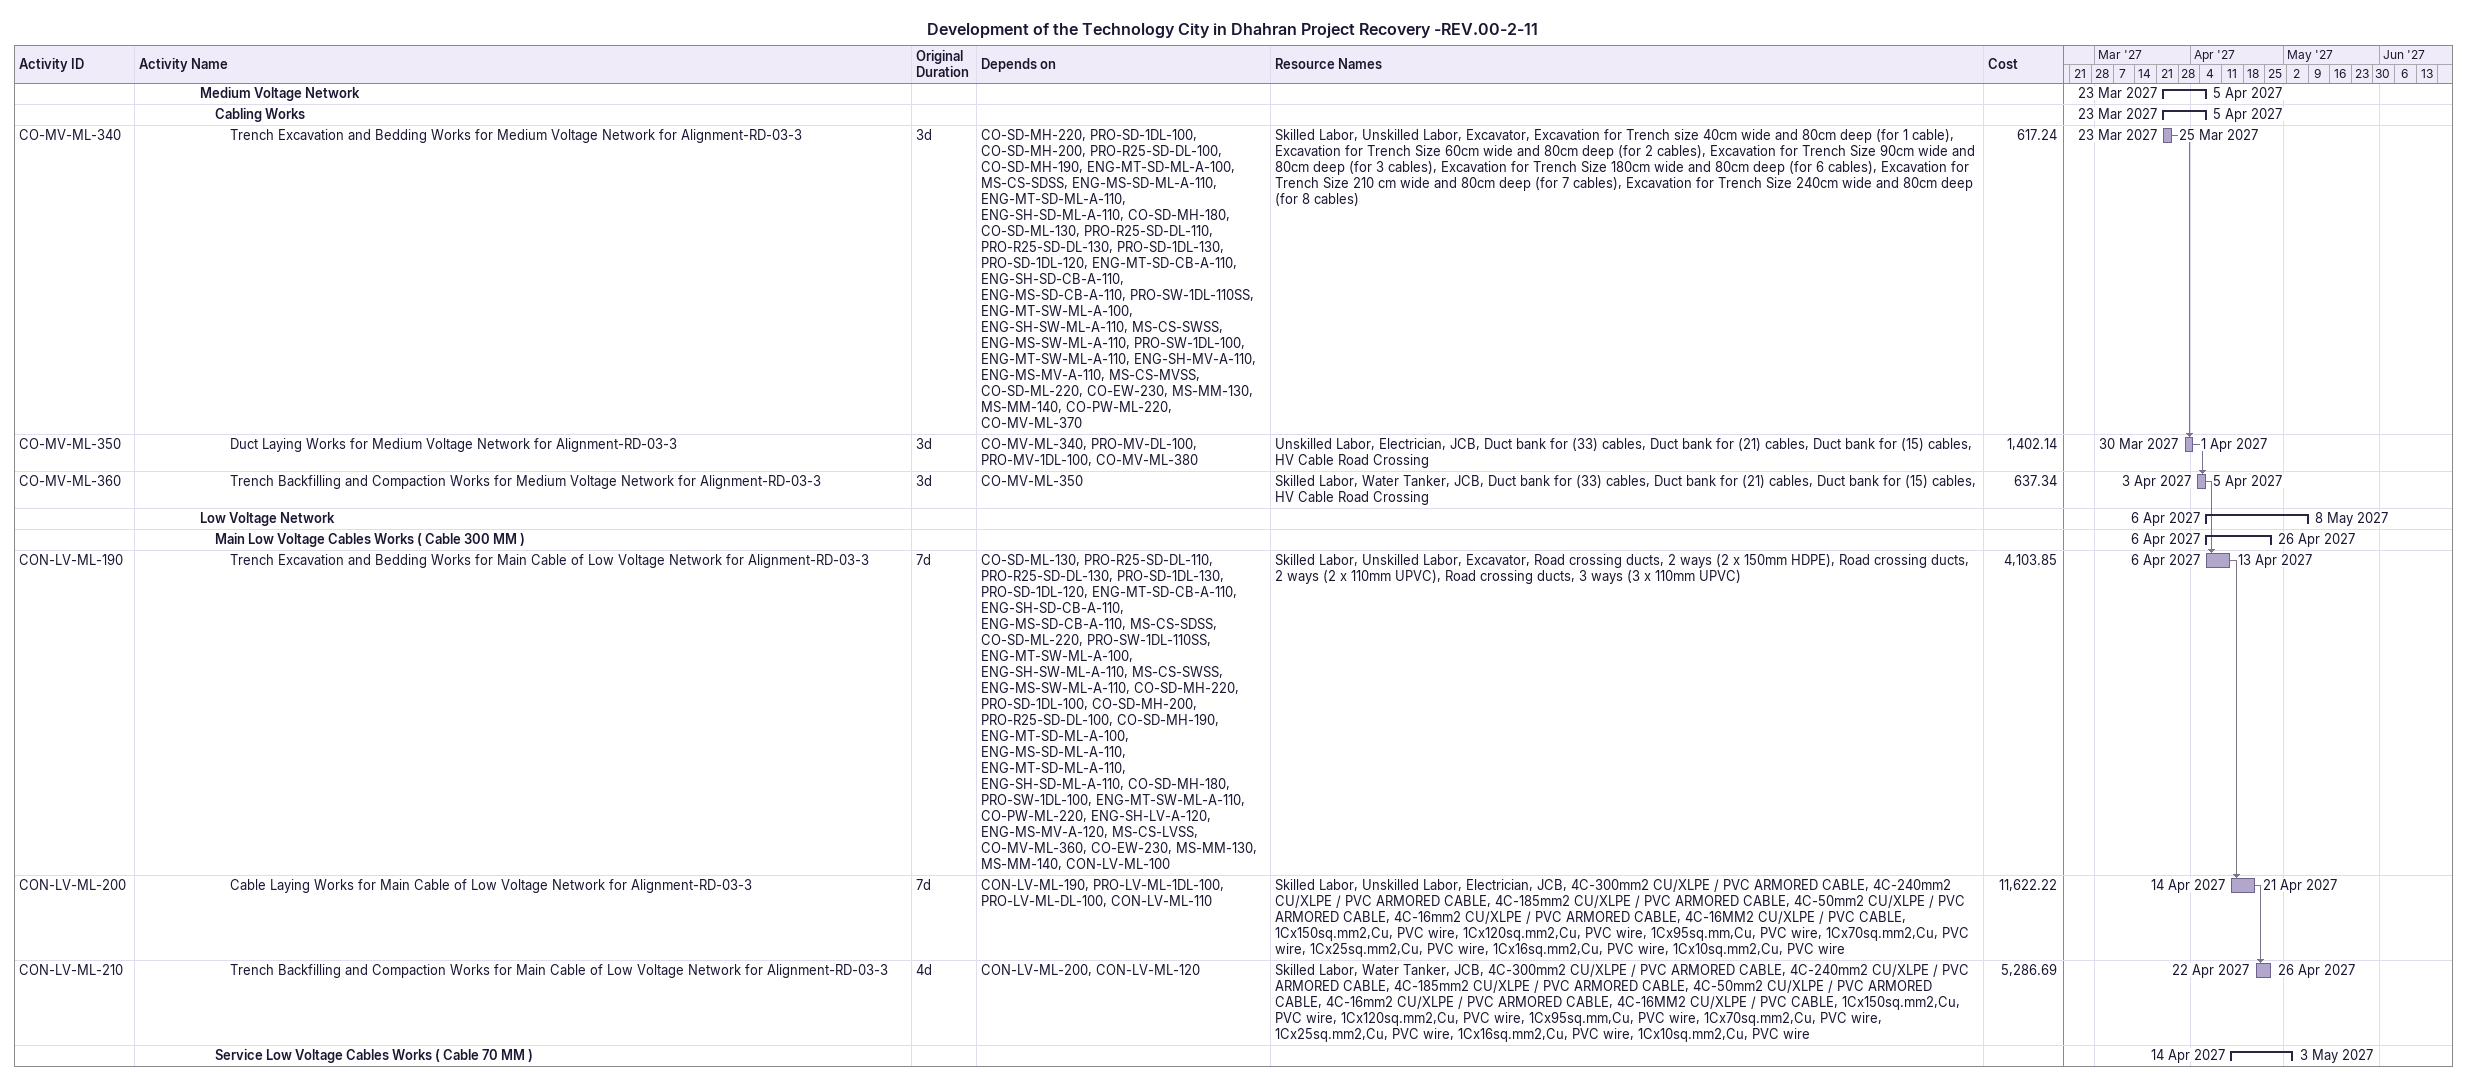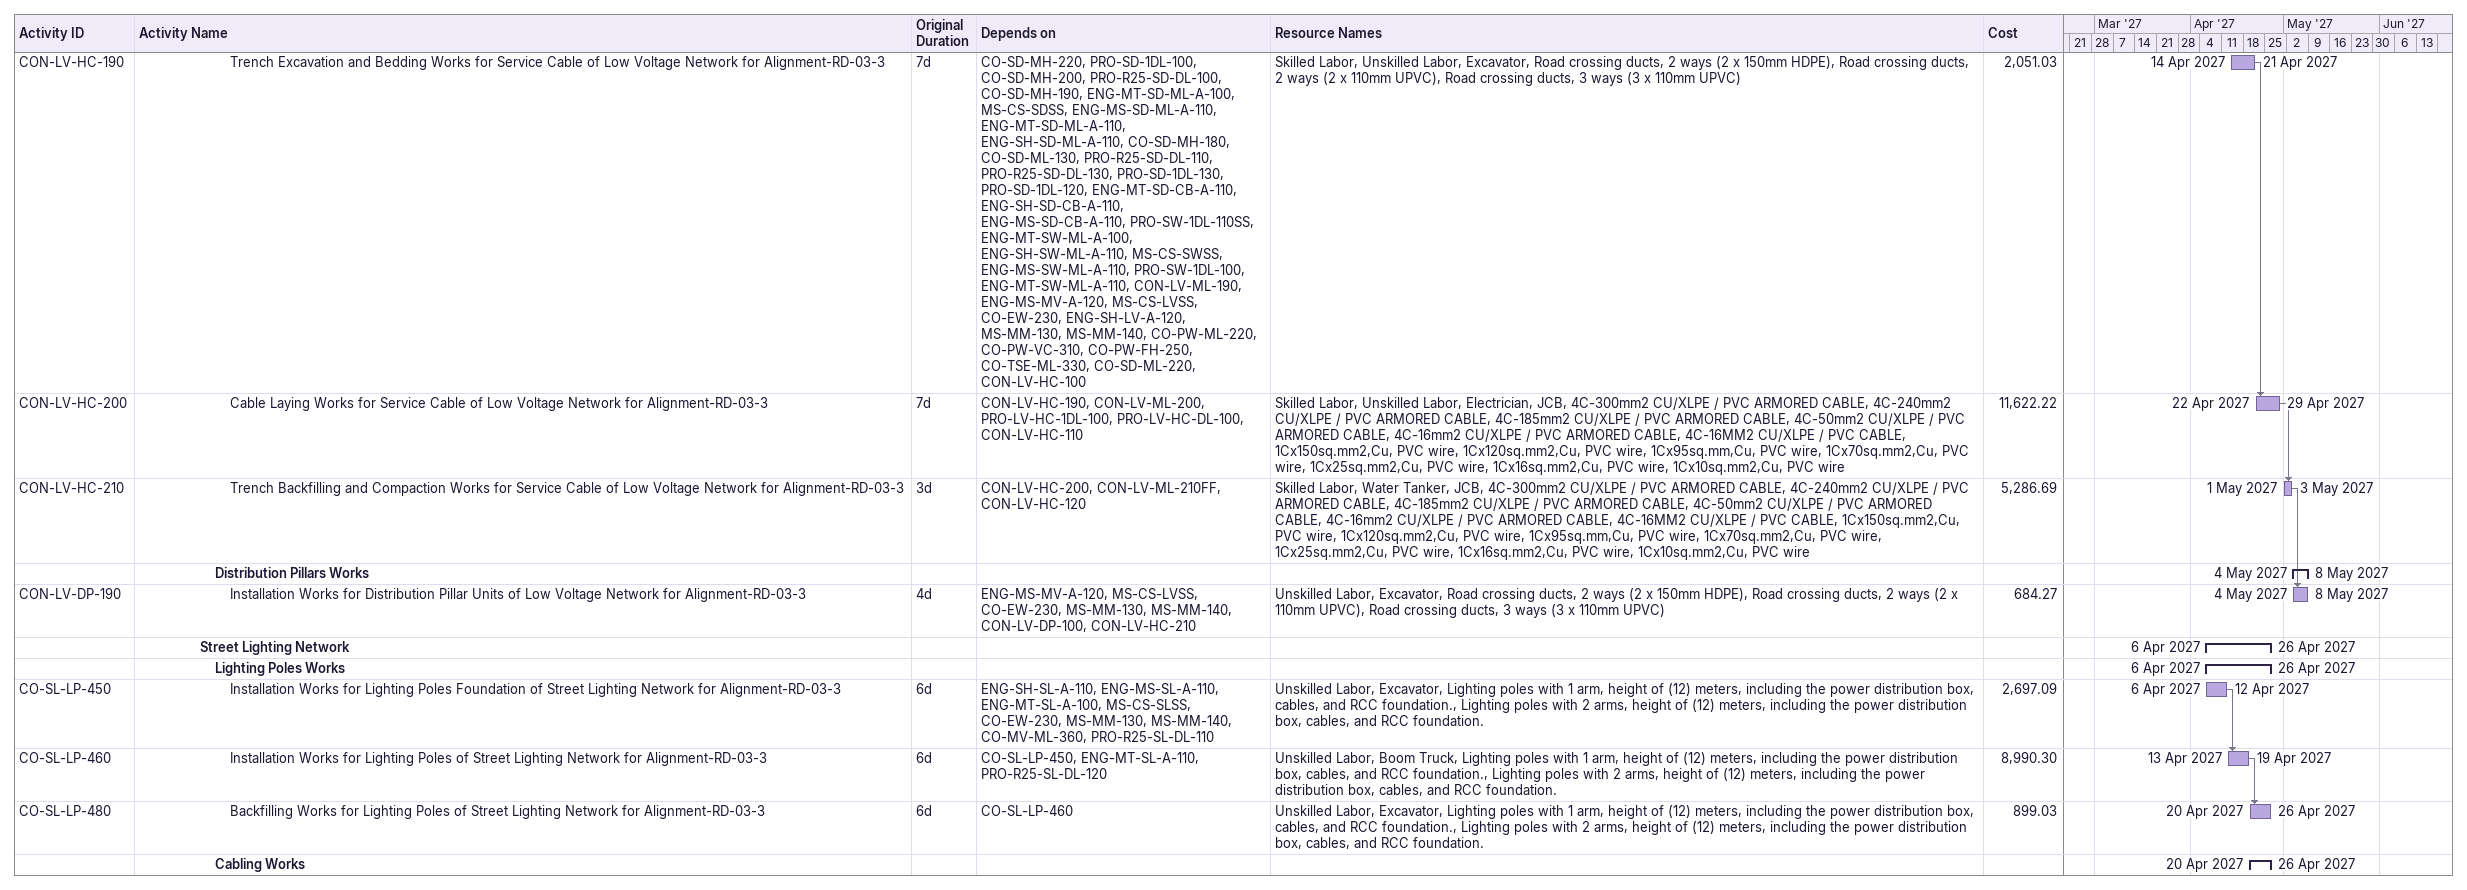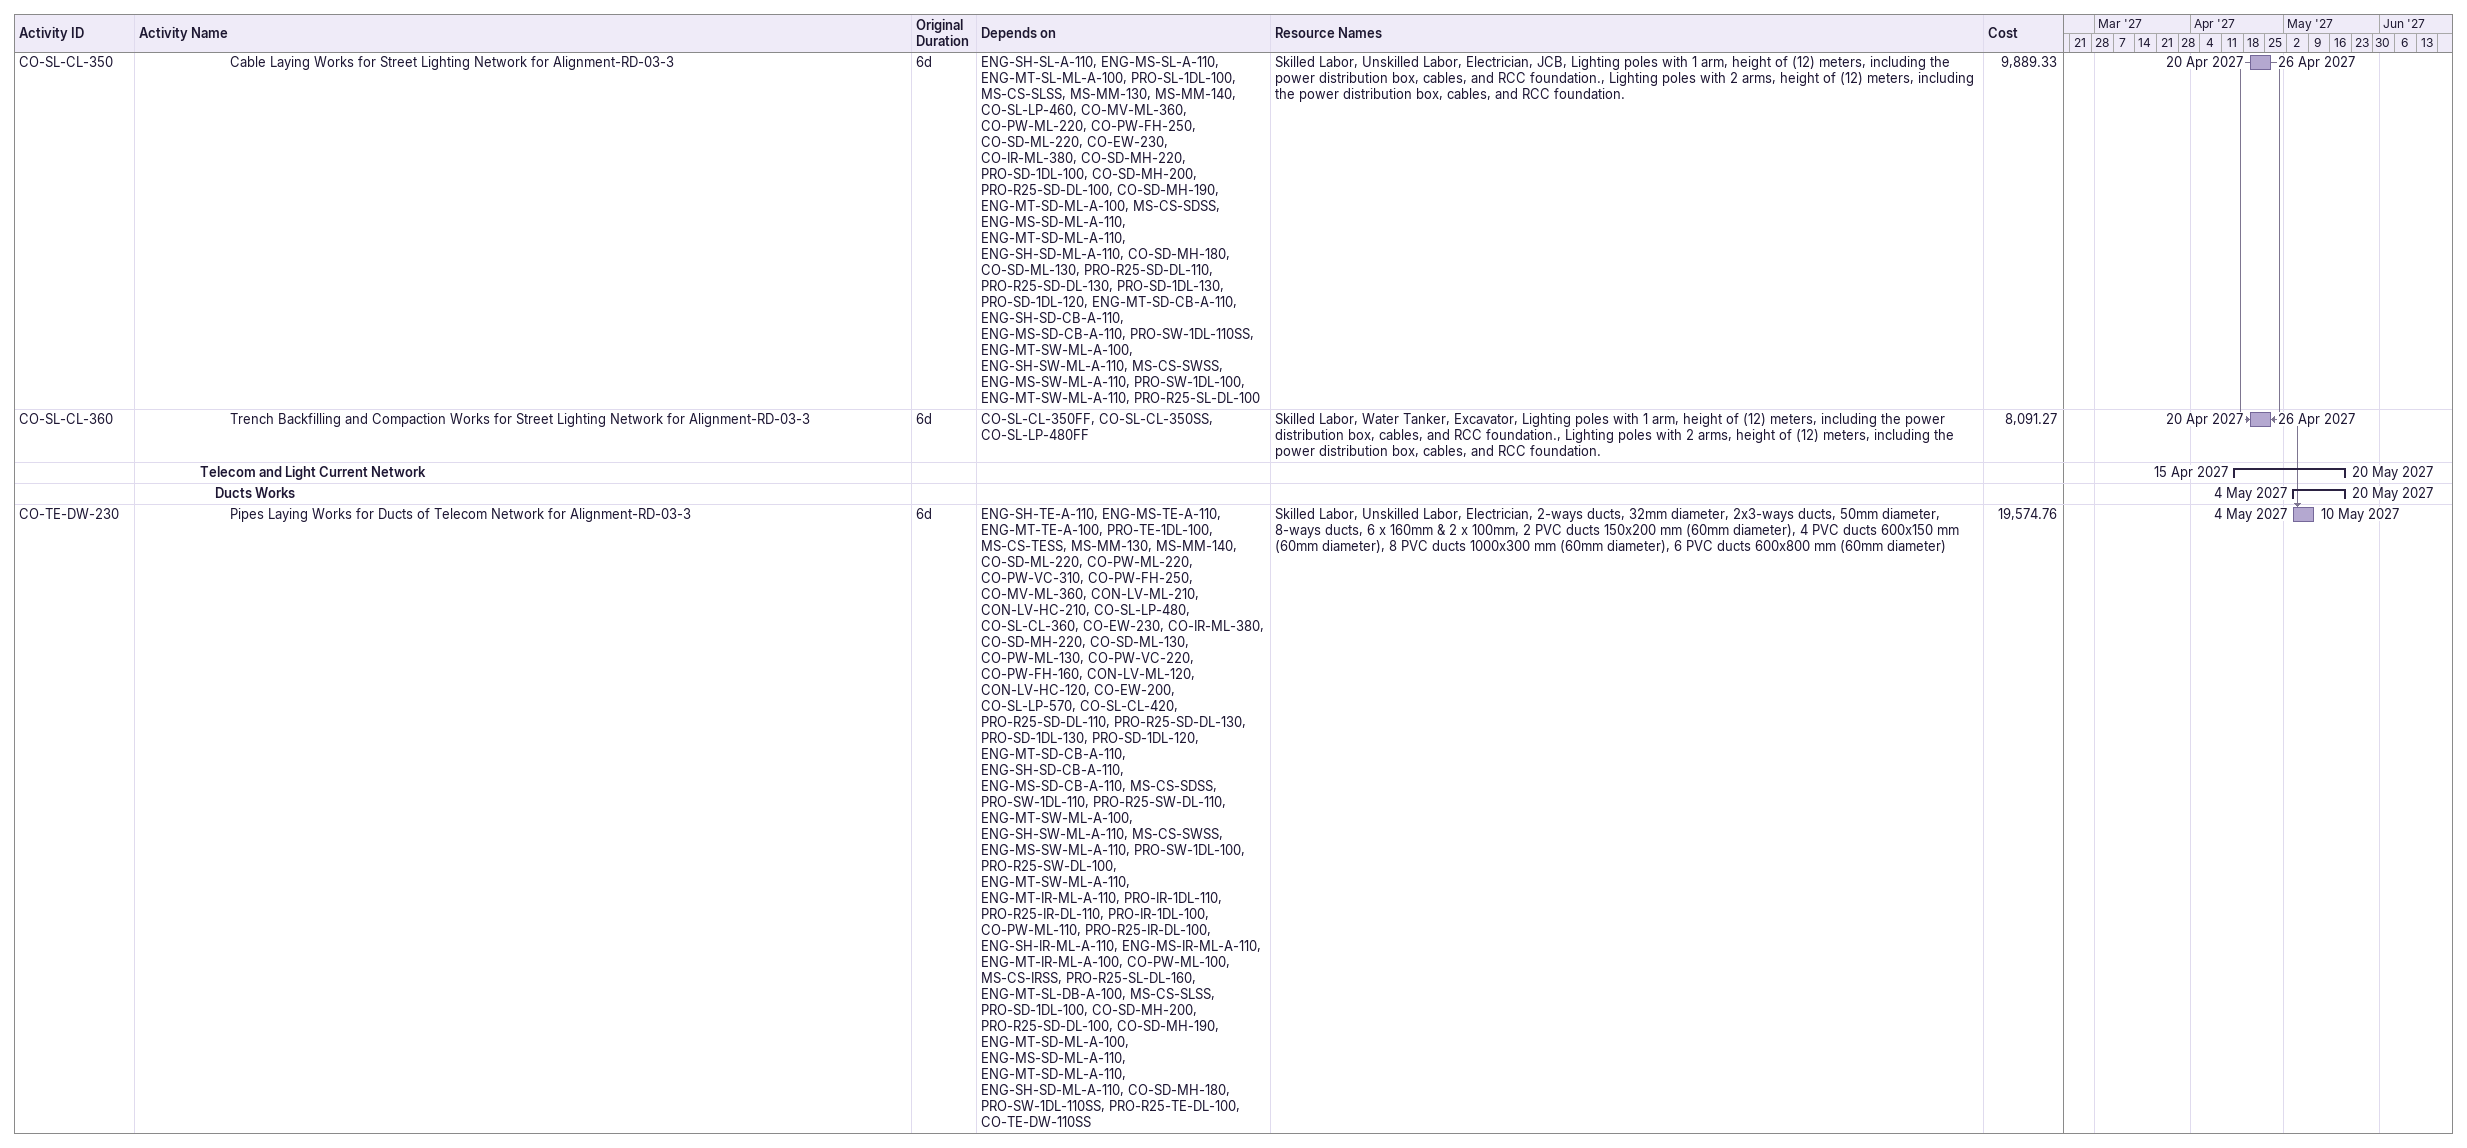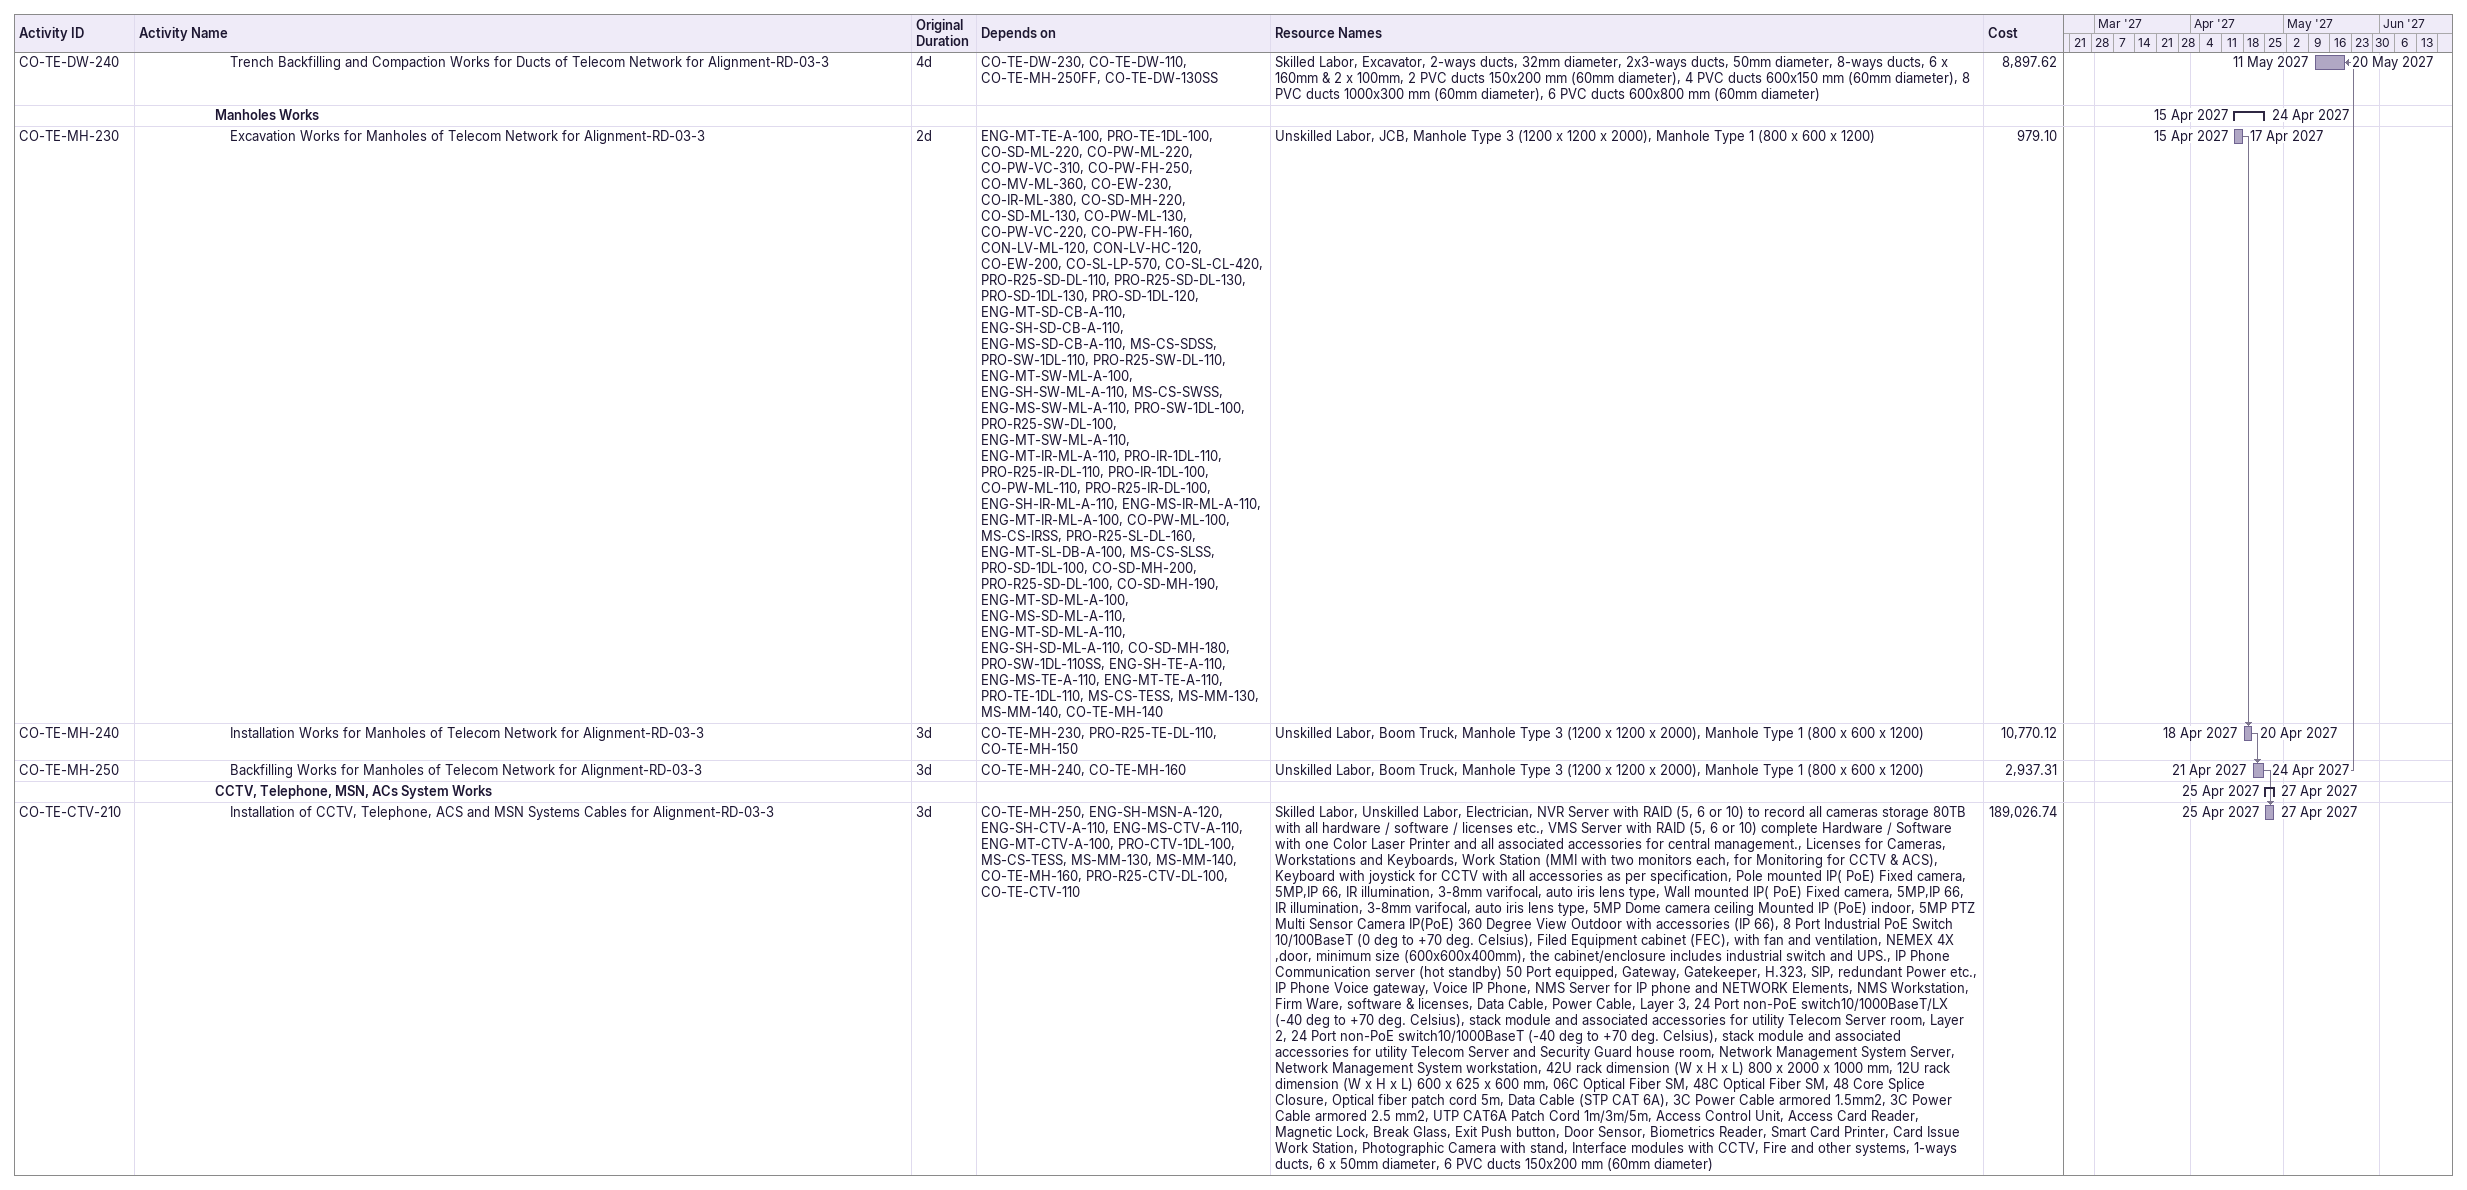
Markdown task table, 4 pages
Development of the Technology City in Dhahran Project Recovery -REV.00-2-11

| ID | Level | Task | Original duration | Start | Finish | Predecessors | Resources | Cost |
|---|---|---|---|---|---|---|---|---|
|  | 5 | **Medium Voltage Network** |  | 2027-03-23 | 2027-04-05 |  |  |  |
|  | 6 | **Cabling Works** |  | 2027-03-23 | 2027-04-05 |  |  |  |
| CO-MV-ML-340 | 7 | Trench Excavation and Bedding Works for Medium Voltage Network for Alignment-RD-03-3 | 3d | 2027-03-23 | 2027-03-25 | CO-SD-MH-220, PRO-SD-1DL-100, CO-SD-MH-200, PRO-R25-SD-DL-100, CO-SD-MH-190, ENG-MT-SD-ML-A-100, MS-CS-SDSS, ENG-MS-SD-ML-A-110, ENG-MT-SD-ML-A-110, ENG-SH-SD-ML-A-110, CO-SD-MH-180, CO-SD-ML-130, PRO-R25-SD-DL-110, PRO-R25-SD-DL-130, PRO-SD-1DL-130, PRO-SD-1DL-120, ENG-MT-SD-CB-A-110, ENG-SH-SD-CB-A-110, ENG-MS-SD-CB-A-110, PRO-SW-1DL-110SS, ENG-MT-SW-ML-A-100, ENG-SH-SW-ML-A-110, MS-CS-SWSS, ENG-MS-SW-ML-A-110, PRO-SW-1DL-100, ENG-MT-SW-ML-A-110, ENG-SH-MV-A-110, ENG-MS-MV-A-110, MS-CS-MVSS, CO-SD-ML-220, CO-EW-230, MS-MM-130, MS-MM-140, CO-PW-ML-220, CO-MV-ML-370 | Skilled Labor, Unskilled Labor, Excavator, Excavation for Trench size 40cm wide and 80cm deep (for 1 cable), Excavation for Trench Size 60cm wide and 80cm deep (for 2 cables), Excavation for Trench Size 90cm wide and 80cm deep (for 3 cables), Excavation for Trench Size 180cm wide and 80cm deep (for 6 cables), Excavation for Trench Size 210 cm wide and 80cm deep (for 7 cables), Excavation for Trench Size 240cm wide and 80cm deep (for 8 cables) | 617.24 |
| CO-MV-ML-350 | 7 | Duct Laying Works for Medium Voltage Network for Alignment-RD-03-3 | 3d | 2027-03-30 | 2027-04-01 | CO-MV-ML-340, PRO-MV-DL-100, PRO-MV-1DL-100, CO-MV-ML-380 | Unskilled Labor, Electrician, JCB, Duct bank for (33) cables, Duct bank for (21) cables, Duct bank for (15) cables, HV Cable Road Crossing | 1402.14 |
| CO-MV-ML-360 | 7 | Trench Backfilling and Compaction Works for Medium Voltage Network for Alignment-RD-03-3 | 3d | 2027-04-03 | 2027-04-05 | CO-MV-ML-350 | Skilled Labor, Water Tanker, JCB, Duct bank for (33) cables, Duct bank for (21) cables, Duct bank for (15) cables, HV Cable Road Crossing | 637.34 |
|  | 5 | **Low Voltage Network** |  | 2027-04-06 | 2027-05-08 |  |  |  |
|  | 6 | **Main Low Voltage Cables Works ( Cable 300 MM )** |  | 2027-04-06 | 2027-04-26 |  |  |  |
| CON-LV-ML-190 | 7 | Trench Excavation and Bedding Works for Main Cable of Low Voltage Network for Alignment-RD-03-3 | 7d | 2027-04-06 | 2027-04-13 | CO-SD-ML-130, PRO-R25-SD-DL-110, PRO-R25-SD-DL-130, PRO-SD-1DL-130, PRO-SD-1DL-120, ENG-MT-SD-CB-A-110, ENG-SH-SD-CB-A-110, ENG-MS-SD-CB-A-110, MS-CS-SDSS, CO-SD-ML-220, PRO-SW-1DL-110SS, ENG-MT-SW-ML-A-100, ENG-SH-SW-ML-A-110, MS-CS-SWSS, ENG-MS-SW-ML-A-110, CO-SD-MH-220, PRO-SD-1DL-100, CO-SD-MH-200, PRO-R25-SD-DL-100, CO-SD-MH-190, ENG-MT-SD-ML-A-100, ENG-MS-SD-ML-A-110, ENG-MT-SD-ML-A-110, ENG-SH-SD-ML-A-110, CO-SD-MH-180, PRO-SW-1DL-100, ENG-MT-SW-ML-A-110, CO-PW-ML-220, ENG-SH-LV-A-120, ENG-MS-MV-A-120, MS-CS-LVSS, CO-MV-ML-360, CO-EW-230, MS-MM-130, MS-MM-140, CON-LV-ML-100 | Skilled Labor, Unskilled Labor, Excavator, Road crossing ducts, 2 ways (2 x 150mm HDPE), Road crossing ducts, 2 ways (2 x 110mm UPVC), Road crossing ducts, 3 ways (3 x 110mm UPVC) | 4103.85 |
| CON-LV-ML-200 | 7 | Cable Laying Works for Main Cable of Low Voltage Network for Alignment-RD-03-3 | 7d | 2027-04-14 | 2027-04-21 | CON-LV-ML-190, PRO-LV-ML-1DL-100, PRO-LV-ML-DL-100, CON-LV-ML-110 | Skilled Labor, Unskilled Labor, Electrician, JCB, 4C-300mm2 CU/XLPE / PVC ARMORED CABLE, 4C-240mm2 CU/XLPE / PVC ARMORED CABLE, 4C-185mm2 CU/XLPE / PVC ARMORED CABLE, 4C-50mm2 CU/XLPE / PVC ARMORED CABLE, 4C-16mm2 CU/XLPE / PVC ARMORED CABLE, 4C-16MM2 CU/XLPE / PVC CABLE, 1Cx150sq.mm2,Cu, PVC wire, 1Cx120sq.mm2,Cu, PVC wire, 1Cx95sq.mm,Cu, PVC wire, 1Cx70sq.mm2,Cu, PVC wire, 1Cx25sq.mm2,Cu, PVC wire, 1Cx16sq.mm2,Cu, PVC wire, 1Cx10sq.mm2,Cu, PVC wire | 11622.22 |
| CON-LV-ML-210 | 7 | Trench Backfilling and Compaction Works for Main Cable of Low Voltage Network for Alignment-RD-03-3 | 4d | 2027-04-22 | 2027-04-26 | CON-LV-ML-200, CON-LV-ML-120 | Skilled Labor, Water Tanker, JCB, 4C-300mm2 CU/XLPE / PVC ARMORED CABLE, 4C-240mm2 CU/XLPE / PVC ARMORED CABLE, 4C-185mm2 CU/XLPE / PVC ARMORED CABLE, 4C-50mm2 CU/XLPE / PVC ARMORED CABLE, 4C-16mm2 CU/XLPE / PVC ARMORED CABLE, 4C-16MM2 CU/XLPE / PVC CABLE, 1Cx150sq.mm2,Cu, PVC wire, 1Cx120sq.mm2,Cu, PVC wire, 1Cx95sq.mm,Cu, PVC wire, 1Cx70sq.mm2,Cu, PVC wire, 1Cx25sq.mm2,Cu, PVC wire, 1Cx16sq.mm2,Cu, PVC wire, 1Cx10sq.mm2,Cu, PVC wire | 5286.69 |
|  | 6 | **Service Low Voltage Cables Works ( Cable 70 MM )** |  | 2027-04-14 | 2027-05-03 |  |  |  |
| CON-LV-HC-190 | 7 | Trench Excavation and Bedding Works for Service Cable of Low Voltage Network for Alignment-RD-03-3 | 7d | 2027-04-14 | 2027-04-21 | CO-SD-MH-220, PRO-SD-1DL-100, CO-SD-MH-200, PRO-R25-SD-DL-100, CO-SD-MH-190, ENG-MT-SD-ML-A-100, MS-CS-SDSS, ENG-MS-SD-ML-A-110, ENG-MT-SD-ML-A-110, ENG-SH-SD-ML-A-110, CO-SD-MH-180, CO-SD-ML-130, PRO-R25-SD-DL-110, PRO-R25-SD-DL-130, PRO-SD-1DL-130, PRO-SD-1DL-120, ENG-MT-SD-CB-A-110, ENG-SH-SD-CB-A-110, ENG-MS-SD-CB-A-110, PRO-SW-1DL-110SS, ENG-MT-SW-ML-A-100, ENG-SH-SW-ML-A-110, MS-CS-SWSS, ENG-MS-SW-ML-A-110, PRO-SW-1DL-100, ENG-MT-SW-ML-A-110, CON-LV-ML-190, ENG-MS-MV-A-120, MS-CS-LVSS, CO-EW-230, ENG-SH-LV-A-120, MS-MM-130, MS-MM-140, CO-PW-ML-220, CO-PW-VC-310, CO-PW-FH-250, CO-TSE-ML-330, CO-SD-ML-220, CON-LV-HC-100 | Skilled Labor, Unskilled Labor, Excavator, Road crossing ducts, 2 ways (2 x 150mm HDPE), Road crossing ducts, 2 ways (2 x 110mm UPVC), Road crossing ducts, 3 ways (3 x 110mm UPVC) | 2051.03 |
| CON-LV-HC-200 | 7 | Cable Laying Works for Service Cable of Low Voltage Network for Alignment-RD-03-3 | 7d | 2027-04-22 | 2027-04-29 | CON-LV-HC-190, CON-LV-ML-200, PRO-LV-HC-1DL-100, PRO-LV-HC-DL-100, CON-LV-HC-110 | Skilled Labor, Unskilled Labor, Electrician, JCB, 4C-300mm2 CU/XLPE / PVC ARMORED CABLE, 4C-240mm2 CU/XLPE / PVC ARMORED CABLE, 4C-185mm2 CU/XLPE / PVC ARMORED CABLE, 4C-50mm2 CU/XLPE / PVC ARMORED CABLE, 4C-16mm2 CU/XLPE / PVC ARMORED CABLE, 4C-16MM2 CU/XLPE / PVC CABLE, 1Cx150sq.mm2,Cu, PVC wire, 1Cx120sq.mm2,Cu, PVC wire, 1Cx95sq.mm,Cu, PVC wire, 1Cx70sq.mm2,Cu, PVC wire, 1Cx25sq.mm2,Cu, PVC wire, 1Cx16sq.mm2,Cu, PVC wire, 1Cx10sq.mm2,Cu, PVC wire | 11622.22 |
| CON-LV-HC-210 | 7 | Trench Backfilling and Compaction Works for Service Cable of Low Voltage Network for Alignment-RD-03-3 | 3d | 2027-05-01 | 2027-05-03 | CON-LV-HC-200, CON-LV-ML-210FF, CON-LV-HC-120 | Skilled Labor, Water Tanker, JCB, 4C-300mm2 CU/XLPE / PVC ARMORED CABLE, 4C-240mm2 CU/XLPE / PVC ARMORED CABLE, 4C-185mm2 CU/XLPE / PVC ARMORED CABLE, 4C-50mm2 CU/XLPE / PVC ARMORED CABLE, 4C-16mm2 CU/XLPE / PVC ARMORED CABLE, 4C-16MM2 CU/XLPE / PVC CABLE, 1Cx150sq.mm2,Cu, PVC wire, 1Cx120sq.mm2,Cu, PVC wire, 1Cx95sq.mm,Cu, PVC wire, 1Cx70sq.mm2,Cu, PVC wire, 1Cx25sq.mm2,Cu, PVC wire, 1Cx16sq.mm2,Cu, PVC wire, 1Cx10sq.mm2,Cu, PVC wire | 5286.69 |
|  | 6 | **Distribution Pillars Works** |  | 2027-05-04 | 2027-05-08 |  |  |  |
| CON-LV-DP-190 | 7 | Installation Works for Distribution Pillar Units of Low Voltage Network for Alignment-RD-03-3 | 4d | 2027-05-04 | 2027-05-08 | ENG-MS-MV-A-120, MS-CS-LVSS, CO-EW-230, MS-MM-130, MS-MM-140, CON-LV-DP-100, CON-LV-HC-210 | Unskilled Labor, Excavator, Road crossing ducts, 2 ways (2 x 150mm HDPE), Road crossing ducts, 2 ways (2 x 110mm UPVC), Road crossing ducts, 3 ways (3 x 110mm UPVC) | 684.27 |
|  | 5 | **Street Lighting Network** |  | 2027-04-06 | 2027-04-26 |  |  |  |
|  | 6 | **Lighting Poles Works** |  | 2027-04-06 | 2027-04-26 |  |  |  |
| CO-SL-LP-450 | 7 | Installation Works for Lighting Poles Foundation of Street Lighting Network for Alignment-RD-03-3 | 6d | 2027-04-06 | 2027-04-12 | ENG-SH-SL-A-110, ENG-MS-SL-A-110, ENG-MT-SL-A-100, MS-CS-SLSS, CO-EW-230, MS-MM-130, MS-MM-140, CO-MV-ML-360, PRO-R25-SL-DL-110 | Unskilled Labor, Excavator, Lighting poles with 1 arm, height of (12) meters, including the power distribution box, cables, and RCC foundation., Lighting poles with 2 arms, height of (12) meters, including the power distribution box, cables, and RCC foundation. | 2697.09 |
| CO-SL-LP-460 | 7 | Installation Works for Lighting Poles of Street Lighting Network for Alignment-RD-03-3 | 6d | 2027-04-13 | 2027-04-19 | CO-SL-LP-450, ENG-MT-SL-A-110, PRO-R25-SL-DL-120 | Unskilled Labor, Boom Truck, Lighting poles with 1 arm, height of (12) meters, including the power distribution box, cables, and RCC foundation., Lighting poles with 2 arms, height of (12) meters, including the power distribution box, cables, and RCC foundation. | 8990.30 |
| CO-SL-LP-480 | 7 | Backfilling Works for Lighting Poles of Street Lighting Network for Alignment-RD-03-3 | 6d | 2027-04-20 | 2027-04-26 | CO-SL-LP-460 | Unskilled Labor, Excavator, Lighting poles with 1 arm, height of (12) meters, including the power distribution box, cables, and RCC foundation., Lighting poles with 2 arms, height of (12) meters, including the power distribution box, cables, and RCC foundation. | 899.03 |
|  | 6 | **Cabling Works** |  | 2027-04-20 | 2027-04-26 |  |  |  |
| CO-SL-CL-350 | 7 | Cable Laying Works for Street Lighting Network for Alignment-RD-03-3 | 6d | 2027-04-20 | 2027-04-26 | ENG-SH-SL-A-110, ENG-MS-SL-A-110, ENG-MT-SL-ML-A-100, PRO-SL-1DL-100, MS-CS-SLSS, MS-MM-130, MS-MM-140, CO-SL-LP-460, CO-MV-ML-360, CO-PW-ML-220, CO-PW-FH-250, CO-SD-ML-220, CO-EW-230, CO-IR-ML-380, CO-SD-MH-220, PRO-SD-1DL-100, CO-SD-MH-200, PRO-R25-SD-DL-100, CO-SD-MH-190, ENG-MT-SD-ML-A-100, MS-CS-SDSS, ENG-MS-SD-ML-A-110, ENG-MT-SD-ML-A-110, ENG-SH-SD-ML-A-110, CO-SD-MH-180, CO-SD-ML-130, PRO-R25-SD-DL-110, PRO-R25-SD-DL-130, PRO-SD-1DL-130, PRO-SD-1DL-120, ENG-MT-SD-CB-A-110, ENG-SH-SD-CB-A-110, ENG-MS-SD-CB-A-110, PRO-SW-1DL-110SS, ENG-MT-SW-ML-A-100, ENG-SH-SW-ML-A-110, MS-CS-SWSS, ENG-MS-SW-ML-A-110, PRO-SW-1DL-100, ENG-MT-SW-ML-A-110, PRO-R25-SL-DL-100 | Skilled Labor, Unskilled Labor, Electrician, JCB, Lighting poles with 1 arm, height of (12) meters, including the power distribution box, cables, and RCC foundation., Lighting poles with 2 arms, height of (12) meters, including the power distribution box, cables, and RCC foundation. | 9889.33 |
| CO-SL-CL-360 | 7 | Trench Backfilling and Compaction Works for Street Lighting Network for Alignment-RD-03-3 | 6d | 2027-04-20 | 2027-04-26 | CO-SL-CL-350FF, CO-SL-CL-350SS, CO-SL-LP-480FF | Skilled Labor, Water Tanker, Excavator, Lighting poles with 1 arm, height of (12) meters, including the power distribution box, cables, and RCC foundation., Lighting poles with 2 arms, height of (12) meters, including the power distribution box, cables, and RCC foundation. | 8091.27 |
|  | 5 | **Telecom and Light Current Network** |  | 2027-04-15 | 2027-05-20 |  |  |  |
|  | 6 | **Ducts Works** |  | 2027-05-04 | 2027-05-20 |  |  |  |
| CO-TE-DW-230 | 7 | Pipes Laying Works for Ducts of Telecom Network for Alignment-RD-03-3 | 6d | 2027-05-04 | 2027-05-10 | ENG-SH-TE-A-110, ENG-MS-TE-A-110, ENG-MT-TE-A-100, PRO-TE-1DL-100, MS-CS-TESS, MS-MM-130, MS-MM-140, CO-SD-ML-220, CO-PW-ML-220, CO-PW-VC-310, CO-PW-FH-250, CO-MV-ML-360, CON-LV-ML-210, CON-LV-HC-210, CO-SL-LP-480, CO-SL-CL-360, CO-EW-230, CO-IR-ML-380, CO-SD-MH-220, CO-SD-ML-130, CO-PW-ML-130, CO-PW-VC-220, CO-PW-FH-160, CON-LV-ML-120, CON-LV-HC-120, CO-EW-200, CO-SL-LP-570, CO-SL-CL-420, PRO-R25-SD-DL-110, PRO-R25-SD-DL-130, PRO-SD-1DL-130, PRO-SD-1DL-120, ENG-MT-SD-CB-A-110, ENG-SH-SD-CB-A-110, ENG-MS-SD-CB-A-110, MS-CS-SDSS, PRO-SW-1DL-110, PRO-R25-SW-DL-110, ENG-MT-SW-ML-A-100, ENG-SH-SW-ML-A-110, MS-CS-SWSS, ENG-MS-SW-ML-A-110, PRO-SW-1DL-100, PRO-R25-SW-DL-100, ENG-MT-SW-ML-A-110, ENG-MT-IR-ML-A-110, PRO-IR-1DL-110, PRO-R25-IR-DL-110, PRO-IR-1DL-100, CO-PW-ML-110, PRO-R25-IR-DL-100, ENG-SH-IR-ML-A-110, ENG-MS-IR-ML-A-110, ENG-MT-IR-ML-A-100, CO-PW-ML-100, MS-CS-IRSS, PRO-R25-SL-DL-160, ENG-MT-SL-DB-A-100, MS-CS-SLSS, PRO-SD-1DL-100, CO-SD-MH-200, PRO-R25-SD-DL-100, CO-SD-MH-190, ENG-MT-SD-ML-A-100, ENG-MS-SD-ML-A-110, ENG-MT-SD-ML-A-110, ENG-SH-SD-ML-A-110, CO-SD-MH-180, PRO-SW-1DL-110SS, PRO-R25-TE-DL-100, CO-TE-DW-110SS | Skilled Labor, Unskilled Labor, Electrician, 2-ways ducts, 32mm diameter, 2x3-ways ducts, 50mm diameter, 8-ways ducts, 6 x 160mm & 2 x 100mm, 2 PVC ducts 150x200 mm (60mm diameter), 4 PVC ducts 600x150 mm (60mm diameter), 8 PVC ducts 1000x300 mm (60mm diameter), 6 PVC ducts 600x800 mm (60mm diameter) | 19574.76 |
| CO-TE-DW-240 | 7 | Trench Backfilling and Compaction Works for Ducts of Telecom Network for Alignment-RD-03-3 | 4d | 2027-05-11 | 2027-05-20 | CO-TE-DW-230, CO-TE-DW-110, CO-TE-MH-250FF, CO-TE-DW-130SS | Skilled Labor, Excavator, 2-ways ducts, 32mm diameter, 2x3-ways ducts, 50mm diameter, 8-ways ducts, 6 x 160mm & 2 x 100mm, 2 PVC ducts 150x200 mm (60mm diameter), 4 PVC ducts 600x150 mm (60mm diameter), 8 PVC ducts 1000x300 mm (60mm diameter), 6 PVC ducts 600x800 mm (60mm diameter) | 8897.62 |
|  | 6 | **Manholes Works** |  | 2027-04-15 | 2027-04-24 |  |  |  |
| CO-TE-MH-230 | 7 | Excavation Works for Manholes of Telecom Network for Alignment-RD-03-3 | 2d | 2027-04-15 | 2027-04-17 | ENG-MT-TE-A-100, PRO-TE-1DL-100, CO-SD-ML-220, CO-PW-ML-220, CO-PW-VC-310, CO-PW-FH-250, CO-MV-ML-360, CO-EW-230, CO-IR-ML-380, CO-SD-MH-220, CO-SD-ML-130, CO-PW-ML-130, CO-PW-VC-220, CO-PW-FH-160, CON-LV-ML-120, CON-LV-HC-120, CO-EW-200, CO-SL-LP-570, CO-SL-CL-420, PRO-R25-SD-DL-110, PRO-R25-SD-DL-130, PRO-SD-1DL-130, PRO-SD-1DL-120, ENG-MT-SD-CB-A-110, ENG-SH-SD-CB-A-110, ENG-MS-SD-CB-A-110, MS-CS-SDSS, PRO-SW-1DL-110, PRO-R25-SW-DL-110, ENG-MT-SW-ML-A-100, ENG-SH-SW-ML-A-110, MS-CS-SWSS, ENG-MS-SW-ML-A-110, PRO-SW-1DL-100, PRO-R25-SW-DL-100, ENG-MT-SW-ML-A-110, ENG-MT-IR-ML-A-110, PRO-IR-1DL-110, PRO-R25-IR-DL-110, PRO-IR-1DL-100, CO-PW-ML-110, PRO-R25-IR-DL-100, ENG-SH-IR-ML-A-110, ENG-MS-IR-ML-A-110, ENG-MT-IR-ML-A-100, CO-PW-ML-100, MS-CS-IRSS, PRO-R25-SL-DL-160, ENG-MT-SL-DB-A-100, MS-CS-SLSS, PRO-SD-1DL-100, CO-SD-MH-200, PRO-R25-SD-DL-100, CO-SD-MH-190, ENG-MT-SD-ML-A-100, ENG-MS-SD-ML-A-110, ENG-MT-SD-ML-A-110, ENG-SH-SD-ML-A-110, CO-SD-MH-180, PRO-SW-1DL-110SS, ENG-SH-TE-A-110, ENG-MS-TE-A-110, ENG-MT-TE-A-110, PRO-TE-1DL-110, MS-CS-TESS, MS-MM-130, MS-MM-140, CO-TE-MH-140 | Unskilled Labor, JCB, Manhole Type 3 (1200 x 1200 x 2000), Manhole Type 1 (800 x 600 x 1200) | 979.10 |
| CO-TE-MH-240 | 7 | Installation Works for Manholes of Telecom Network for Alignment-RD-03-3 | 3d | 2027-04-18 | 2027-04-20 | CO-TE-MH-230, PRO-R25-TE-DL-110, CO-TE-MH-150 | Unskilled Labor, Boom Truck, Manhole Type 3 (1200 x 1200 x 2000), Manhole Type 1 (800 x 600 x 1200) | 10770.12 |
| CO-TE-MH-250 | 7 | Backfilling Works for Manholes of Telecom Network for Alignment-RD-03-3 | 3d | 2027-04-21 | 2027-04-24 | CO-TE-MH-240, CO-TE-MH-160 | Unskilled Labor, Boom Truck, Manhole Type 3 (1200 x 1200 x 2000), Manhole Type 1 (800 x 600 x 1200) | 2937.31 |
|  | 6 | **CCTV, Telephone, MSN, ACs System Works** |  | 2027-04-25 | 2027-04-27 |  |  |  |
| CO-TE-CTV-210 | 7 | Installation of CCTV, Telephone, ACS and MSN Systems Cables for Alignment-RD-03-3 | 3d | 2027-04-25 | 2027-04-27 | CO-TE-MH-250, ENG-SH-MSN-A-120, ENG-SH-CTV-A-110, ENG-MS-CTV-A-110, ENG-MT-CTV-A-100, PRO-CTV-1DL-100, MS-CS-TESS, MS-MM-130, MS-MM-140, CO-TE-MH-160, PRO-R25-CTV-DL-100, CO-TE-CTV-110 | Skilled Labor, Unskilled Labor, Electrician, NVR Server with RAID (5, 6 or 10) to record all cameras storage 80TB with all hardware / software / licenses etc., VMS Server with RAID (5, 6 or 10) complete Hardware / Software with one Color Laser Printer and all associated accessories for central management., Licenses for Cameras, Workstations and Keyboards, Work Station (MMI with two monitors each, for Monitoring for CCTV & ACS), Keyboard with joystick for CCTV with all accessories as per specification, Pole mounted IP( PoE) Fixed camera, 5MP,IP 66, IR illumination, 3-8mm varifocal, auto iris lens type, Wall mounted IP( PoE) Fixed camera, 5MP,IP 66, IR illumination, 3-8mm varifocal, auto iris lens type, 5MP Dome camera ceiling Mounted IP (PoE) indoor, 5MP PTZ Multi Sensor Camera IP(PoE) 360 Degree View Outdoor with accessories (IP 66), 8 Port Industrial PoE Switch 10/100BaseT (0 deg to +70 deg. Celsius), Filed Equipment cabinet (FEC), with fan and ventilation, NEMEX 4X ,door, minimum size (600x600x400mm), the cabinet/enclosure includes industrial switch and UPS., IP Phone Communication server (hot standby) 50 Port equipped, Gateway, Gatekeeper, H.323, SIP, redundant Power etc., IP Phone Voice gateway, Voice IP Phone, NMS Server for IP phone and NETWORK Elements, NMS Workstation, Firm Ware, software & licenses, Data Cable, Power Cable, Layer 3, 24 Port non-PoE switch10/1000BaseT/LX (-40 deg to +70 deg. Celsius), stack module and associated accessories for utility Telecom Server room, Layer 2, 24 Port non-PoE switch10/1000BaseT (-40 deg to +70 deg. Celsius), stack module and associated accessories for utility Telecom Server and Security Guard house room, Network Management System Server, Network Management System workstation, 42U rack dimension (W x H x L) 800 x 2000 x 1000 mm, 12U rack dimension (W x H x L) 600 x 625 x 600 mm, 06C Optical Fiber SM, 48C Optical Fiber SM, 48 Core Splice Closure, Optical fiber patch cord 5m, Data Cable (STP CAT 6A), 3C Power Cable armored 1.5mm2, 3C Power Cable armored 2.5 mm2, UTP CAT6A Patch Cord 1m/3m/5m, Access Control Unit, Access Card Reader, Magnetic Lock, Break Glass, Exit Push button, Door Sensor, Biometrics Reader, Smart Card Printer, Card Issue Work Station, Photographic Camera with stand, Interface modules with CCTV, Fire and other systems, 1-ways ducts, 6 x 50mm diameter, 6 PVC ducts 150x200 mm (60mm diameter) | 189026.74 |
